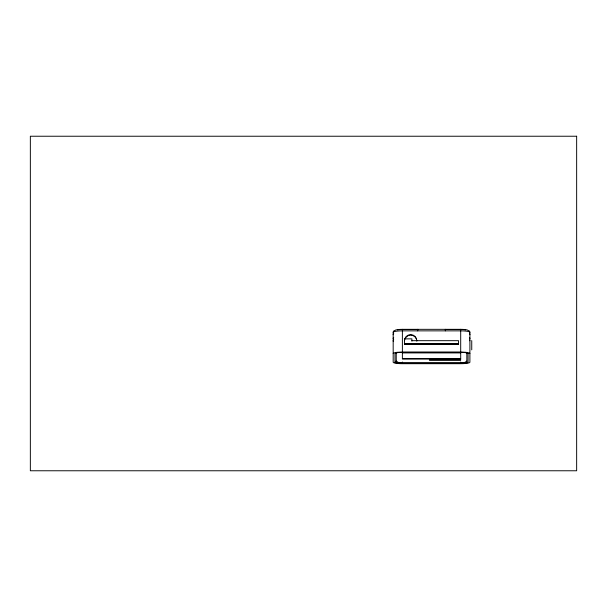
<?xml version="1.0" encoding="UTF-8"?>
<svg xmlns="http://www.w3.org/2000/svg" width="607" height="607" viewBox="0 0 607 607"><rect width="100%" height="100%" fill="white"/><g stroke="black" fill="none" stroke-linecap="round" stroke-linejoin="round"><path stroke-width="0.91" d="M404.528 340.679L404.96 338.448A6.138 6.062 0 0 1 416.372 338.448L416.804 341.157M396.242 352.31L396.242 361.651A6.138 0.964 0 0 0 402.38 362.614L460.698 362.614A6.138 0.964 0 0 0 466.836 361.651L466.836 352.31L468.058 353.524L468.058 362.258A7.367 1.153 0 0 1 460.698 363.411L402.38 363.411A7.367 1.153 0 0 1 395.013 362.258L396.242 361.044A6.138 0.964 0 0 0 396.546 361.34M402.38 329.328L460.698 329.328A7.367 1.153 0 0 1 468.058 330.481A1.844 1.821 0 0 1 469.901 332.302L469.901 362.258A9.204 1.442 0 0 1 460.698 363.699L402.38 363.699A9.204 1.442 0 0 1 393.177 362.258L393.177 332.302A1.844 1.821 0 0 1 395.013 330.481A7.367 1.153 0 0 1 402.38 329.328L402.38 352.083A9.204 1.442 0 0 0 393.177 353.524M417.73 329.525L402.38 329.525A6.138 0.964 0 0 0 397.418 329.92M445.348 329.525L460.698 329.525A6.138 0.964 0 0 1 465.66 329.92M411.895 340.679L458.543 340.679L458.543 344.488M404.528 343.706L458.543 343.706M404.528 344.01L458.543 344.01M404.528 344.192L458.543 344.192M402.38 352.083L460.698 352.083A9.204 1.442 0 0 1 469.901 353.524M395.013 362.258L395.013 353.524A7.367 1.153 0 0 1 402.38 352.371L460.698 352.371A7.367 1.153 0 0 1 468.058 353.524M402.38 352.917L460.698 352.917M402.38 352.31L402.38 358.828L460.698 358.775L460.698 352.31M402.38 358.828L460.698 358.828M416.759 340.398L416.372 338.926A6.138 6.062 0 0 0 404.96 338.926M471.745 340.565L471.745 349.852M460.698 329.305L460.698 352.083M460.698 362.007L460.698 363.411M445.348 329.305L445.348 330.861M417.73 329.305L417.73 330.861M411.895 341.157L411.895 338.858L404.528 338.858L404.528 344.488M402.38 362.007L402.38 362.614M393.177 338.638A1.844 1.821 0 0 1 393.715 337.355M393.177 334.7A1.844 1.821 0 0 1 393.715 333.418M469.522 333.592A1.844 1.821 0 0 1 469.901 334.7M469.522 337.53A1.844 1.821 0 0 1 469.901 338.638M393.177 332.302A9.204 1.442 0 0 1 402.38 330.861L460.698 330.861A9.204 1.442 0 0 1 469.901 332.302M466.836 361.044A6.138 0.964 0 0 1 466.662 361.271M466.161 361.484A6.138 0.964 0 0 1 465.926 361.544M397.145 361.544A6.138 0.964 0 0 1 396.91 361.484M393.624 341.483A9.204 1.442 0 0 1 393.177 341.043A1.844 1.821 0 0 1 393.715 339.753M469.522 339.935A1.844 1.821 0 0 1 469.886 340.8M465.66 352.348A6.138 0.964 0 0 1 466.836 352.917M396.242 352.917A6.138 0.964 0 0 1 397.418 352.348M576.65 136.234L30.35 136.234L30.35 470.766L576.65 470.766L576.65 136.234M460.698 359.731L429.392 359.731L429.392 360.209L460.698 360.209L460.698 359.731"/></g></svg>
